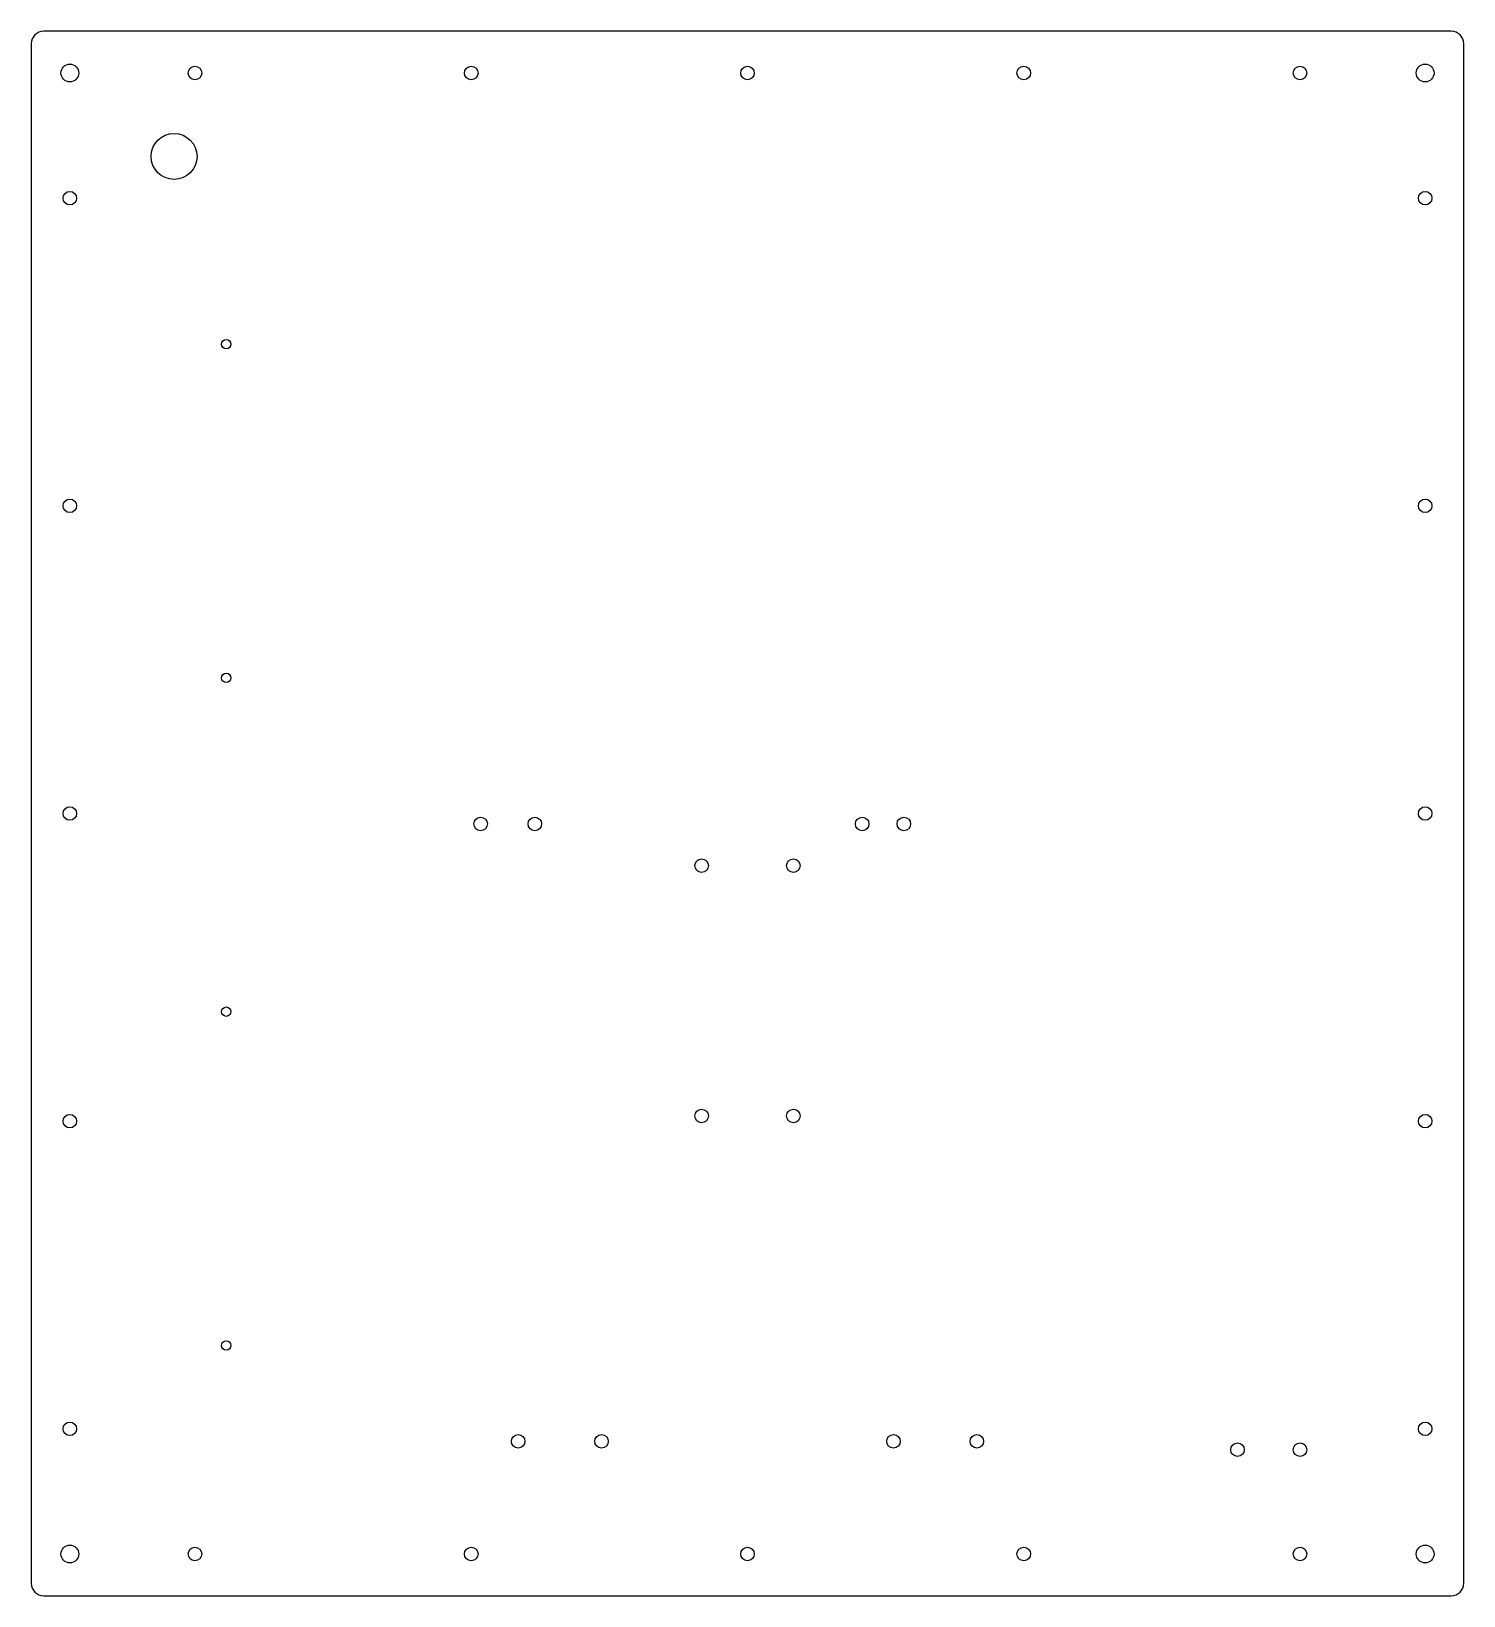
# Model space of a CAD drawing. Header units: millimetres. Extents: x -344 to 344, y 0 to 750.
import ezdxf

# ---------------------------------------------------------------- set-up
doc = ezdxf.new("R2010")
doc.units = ezdxf.units.MM
doc.layers.add('CUT', color=7, linetype='Continuous')

msp = doc.modelspace()

# ---------------------------------------------------------------- linework, layer by layer
at = {"layer": 'CUT'}
for p, q in [((337.5, 750, 0.5), (-337.5, 750, 0.5)), ((-343.5, 744, 0.5), (-343.5, 6, 0.5)), ((343.5, 6, 0.5), (343.5, 744, 0.5)), ((-337.5, 0, 0.5), (337.5, 0, 0.5))]:
    msp.add_line(p, q, dxfattribs=at)
for centre, radius in [((-325, 730, 0.5), 4.25), ((-265, 730, 0.5), 3.25), ((-132.5, 730, 0.5), 3.25), ((0, 730, 0.5), 3.25), ((132.5, 730, 0.5), 3.25), ((265, 730, 0.5), 3.25), ((325, 730, 0.5), 4.25), ((-275, 690, 0.5), 11), ((-325, 670, 0.5), 3.25), ((325, 670, 0.5), 3.25), ((-250, 600, 0.5), 2.25), ((-325, 522.5, 0.5), 3.25), ((325, 522.5, 0.5), 3.25), ((-250, 440, 0.5), 2.25), ((-325, 375, 0.5), 3.25), ((325, 375, 0.5), 3.25), ((-128, 370, 0.5), 3.25), ((-102, 370, 0.5), 3.25), ((55, 370, 0.5), 3.25), ((75, 370, 0.5), 3.25), ((-22, 350, 0.5), 3.25), ((22, 350, 0.5), 3.25), ((-250, 280, 0.5), 2.25), ((-22, 230, 0.5), 3.25), ((22, 230, 0.5), 3.25), ((-325, 227.5, 0.5), 3.25), ((325, 227.5, 0.5), 3.25), ((-250, 120, 0.5), 2.25), ((-325, 80, 0.5), 3.25), ((325, 80, 0.5), 3.25), ((-110, 74, 0.5), 3.25), ((-70, 74, 0.5), 3.25), ((70, 74, 0.5), 3.25), ((110, 74, 0.5), 3.25), ((235, 70, 0.5), 3.25), ((265, 70, 0.5), 3.25), ((-325, 20, 0.5), 4.25), ((-265, 20, 0.5), 3.25), ((-132.5, 20, 0.5), 3.25), ((0, 20, 0.5), 3.25), ((132.5, 20, 0.5), 3.25), ((265, 20, 0.5), 3.25), ((325, 20, 0.5), 4.25)]:
    msp.add_circle(centre, radius, dxfattribs=at)
for centre, start, end in [((-337.5, 744, 0.5), 90, 180), ((337.5, 744, 0.5), 0, 90), ((-337.5, 6, 0.5), 180, 270), ((337.5, 6, 0.5), -90, 0)]:
    msp.add_arc(centre, 6, start, end, dxfattribs=at)

doc.saveas('drawing.dxf')
